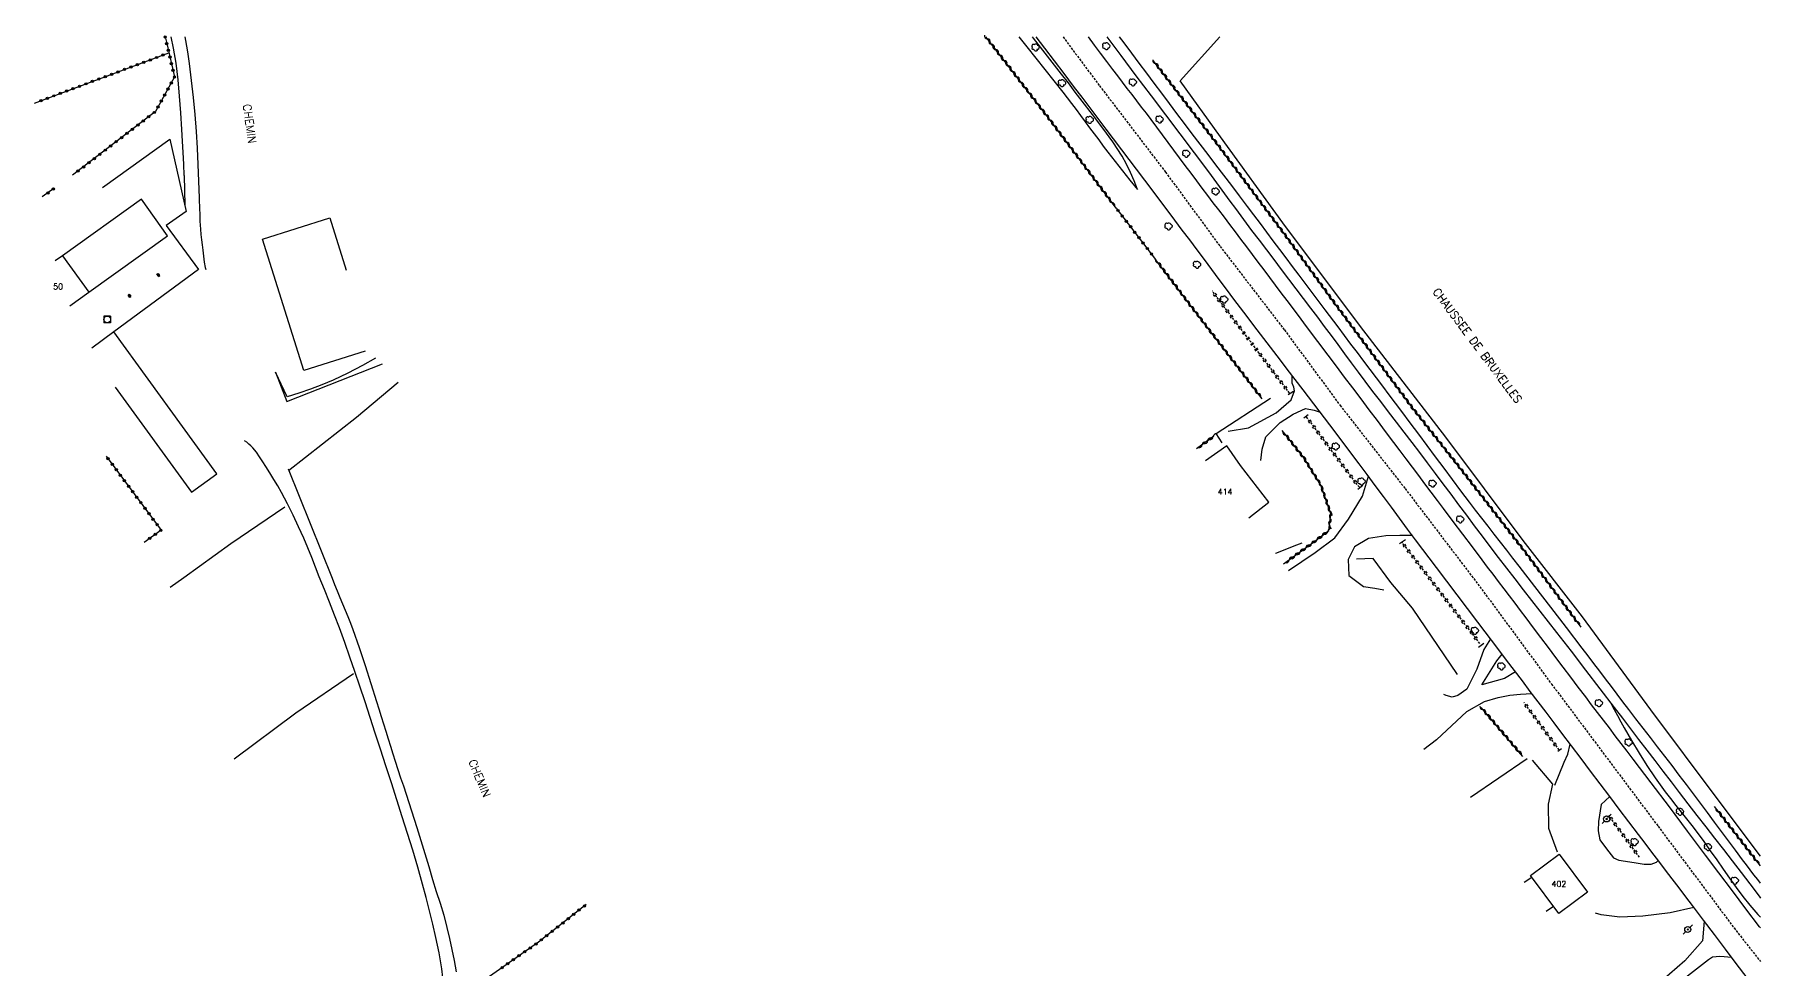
# Model space of a CAD drawing. Header units: millimetres. Extents: x 164000 to 165001, y 157998 to 159001.
# Drawn here: x 164622.6 to 165000, y 158795.9 to 159000.5 of the extents above; entities that cross this region are included whole.
import ezdxf
from ezdxf.enums import TextEntityAlignment as Align

# ---------------------------------------------------------------- set-up
doc = ezdxf.new("R2010")
doc.units = ezdxf.units.MM
doc.linetypes.add('DASHED', pattern=[0.75, 0.5, -0.25])
doc.layers.get('0').update_dxf_attribs({"linetype": 'CONTINUOUS'})
for name, color, linetype in [('W0001', 6, 'DASHED'), ('W0008', 7, 'CONTINUOUS'), ('W0017', 7, 'CONTINUOUS'), ('W0051', 7, 'CONTINUOUS'), ('W0071', 7, 'CONTINUOUS'), ('W0101', 7, 'CONTINUOUS'), ('W0104', 1, 'CONTINUOUS'), ('W0120', 7, 'CONTINUOUS'), ('W0211', 2, 'CONTINUOUS'), ('W0214', 2, 'CONTINUOUS'), ('W0220', 5, 'DASHED'), ('W0300', 7, 'CONTINUOUS'), ('W0303', 7, 'CONTINUOUS'), ('W0310', 3, 'CONTINUOUS'), ('W0323', 7, 'CONTINUOUS'), ('W0330', 7, 'CONTINUOUS'), ('W0333', 7, 'CONTINUOUS'), ('W0401', 7, 'CONTINUOUS'), ('W0420', 7, 'CONTINUOUS'), ('W0473', 7, 'CONTINUOUS'), ('W0989', 7, 'CONTINUOUS'), ('W0991', 7, 'CONTINUOUS')]:
    doc.layers.add(name, color=color, linetype=linetype)
doc.styles.get("Standard").update_dxf_attribs({"font": 'romans.shx', "width": 0.85})

# ---------------------------------------------------------------- blocks, each defined once
blk = doc.blocks.new('T401')
for p, q in [((-0.3, 0.3), (0, 0.3)), ((-0.3, -0.25), (-0.3, 0.3)), ((-0.3, 0.15), (0, 0.15)), ((-0.3, 0), (0, 0)), ((0, 0.3), (0, -0.25)), ((-0.3, -0.15), (0, -0.15)), ((-0.3, -0.25), (-0.3, -0.3)), ((-0.3, -0.3), (0, -0.3)), ((0, -0.3), (0, -0.25))]:
    blk.add_line(p, q)
blk = doc.blocks.new('T420')
for p, q in [((0.75, 0.75), (-0.75, 0.75)), ((-0.75, 0.75), (-0.75, -0.75)), ((0.75, 0.75), (0.75, -0.75)), ((0.75, -0.75), (-0.75, -0.75))]:
    blk.add_line(p, q)
blk.add_ellipse((0, 0), major_axis=(-0.53, 0.53), ratio=1, start_param=3.926991, end_param=10.210176)
blk = doc.blocks.new('T300')
for p, q in [((-0.8, 0.51), (-0.86, 0.34)), ((-0.86, 0.34), (-0.86, 0.17)), ((-0.86, 0.17), (-0.74, 0.06)), ((-0.69, 0.63), (-0.8, 0.51)), ((-0.8, -0.06), (-0.74, 0.06)), ((-0.74, 0.06), (-0.69, 0.11)), ((-0.57, 0.69), (-0.69, 0.63)), ((-0.46, 0.69), (-0.57, 0.69)), ((-0.29, 0.63), (-0.46, 0.69)), ((-0.29, 0.63), (-0.17, 0.74)), ((-0.23, 0.57), (-0.29, 0.63)), ((-0.17, 0.74), (-0.06, 0.8)), ((-0.06, 0.8), (0.06, 0.8)), ((0.06, 0.8), (0.23, 0.74)), ((0.23, 0.74), (0.34, 0.63)), ((0.34, 0.63), (0.4, 0.51)), ((0.46, 0.46), (0.34, 0.46)), ((0.4, 0.51), (0.4, 0.46)), ((0.57, 0.4), (0.46, 0.46)), ((0.57, 0.4), (0.69, 0.29)), ((0.69, 0.29), (0.74, 0.17)), ((0.74, 0.06), (0.69, -0.17)), ((0.74, 0.17), (0.74, 0.06)), ((-0.8, -0.17), (-0.8, -0.06)), ((-0.8, -0.23), (-0.8, -0.17)), ((-0.74, -0.34), (-0.8, -0.23)), ((-0.69, -0.4), (-0.74, -0.34)), ((-0.51, -0.46), (-0.69, -0.4)), ((-0.4, -0.46), (-0.51, -0.46)), ((-0.4, -0.46), (-0.34, -0.46)), ((-0.34, -0.46), (-0.34, -0.4)), ((-0.34, -0.51), (-0.34, -0.46)), ((-0.29, -0.63), (-0.34, -0.51)), ((-0.17, -0.74), (-0.29, -0.63)), ((-0.06, -0.8), (-0.17, -0.74)), ((0.06, -0.8), (-0.06, -0.8)), ((0.17, -0.74), (0.06, -0.8)), ((0.23, -0.69), (0.17, -0.74)), ((0.29, -0.46), (0.23, -0.46)), ((0.29, -0.63), (0.23, -0.69)), ((0.46, -0.4), (0.29, -0.46)), ((0.34, -0.51), (0.29, -0.63)), ((0.34, -0.51), (0.34, -0.46)), ((0.57, -0.34), (0.46, -0.4)), ((0.63, -0.29), (0.57, -0.34)), ((0.69, -0.17), (0.63, -0.29))]:
    blk.add_line(p, q)
blk = doc.blocks.new('T473')
for p, q in [((-0.166667, 0.166667), (0.166667, -0.166667)), ((-0.166667, -0.166667), (0.166667, 0.166667)), ((0.500001, 0.500001), (1.000002, 1.000002)), ((-1.000002, -1.000002), (-0.500001, -0.500001))]:
    blk.add_line(p, q)
blk.add_ellipse((0, 0), major_axis=(0.471405, 0.471405), ratio=1, start_param=5.4977871438, end_param=11.780972451)
blk = doc.blocks.new('t323o')
at = {"color": 0, "linetype": 'Continuous'}
for radius in [0.25, 0.15]:
    blk.add_circle((0, 0), radius, dxfattribs=at)
blk = doc.blocks.new('t310o')
at = {"color": 0, "linetype": 'Continuous'}
for centre, start, end in [((-0.5, 0.38), 216.8699, 323.1304), ((0.5, -0.37), 36.8699, 143.1303)]:
    blk.add_arc(centre, 0.625, start, end, dxfattribs=at)
blk = doc.blocks.new('t220o')
at = {"color": 0, "linetype": 'Continuous'}
for p, q in [((-0.25, 0.25), (0.25, 0.25)), ((-0.25, -0.25), (0.25, -0.25))]:
    blk.add_line(p, q, dxfattribs=at)

msp = doc.modelspace()

# ---------------------------------------------------------------- linework, layer by layer
at = {"layer": 'W0001'}
msp.add_lwpolyline([(164847.49, 159000), (164855.48, 158989.29), (164869.91, 158970.4), (164881.85, 158954.14), (164895.89, 158935.88), (164908.08, 158919.36), (164922.31, 158901.14), (164938.64, 158879.69), (164954.31, 158858.39), (164977.6, 158827.27), (164994.21, 158805.02), (165000, 158797.65)], dxfattribs=at)
at = {"layer": 'W0008'}
for points in [[(164997.1, 158794.06), (164994.71, 158797.23), (164992.33, 158800.4), (164989.94, 158803.57), (164987.55, 158806.74), (164985.16, 158809.9), (164983.68, 158811.85), (164982.2, 158813.8), (164980.72, 158815.74), (164979.23, 158817.69), (164977.75, 158819.63), (164976.27, 158821.58), (164974.79, 158823.53), (164973.31, 158825.48), (164971.21, 158828.24), (164969.12, 158831.01), (164967.03, 158833.78), (164964.94, 158836.55), (164962.85, 158839.32), (164960.77, 158842.09), (164958.68, 158844.86), (164956.58, 158847.63), (164954.86, 158849.92), (164953.13, 158852.2), (164951.4, 158854.48), (164949.67, 158856.77), (164947.94, 158859.05), (164946.21, 158861.33), (164944.48, 158863.62), (164942.76, 158865.9), (164938.21, 158871.9), (164933.67, 158877.9), (164929.13, 158883.91), (164924.6, 158889.92), (164922.83, 158892.3), (164921.06, 158894.68), (164919.3, 158897.06), (164917.54, 158899.45), (164915.77, 158901.83), (164914.01, 158904.21), (164912.24, 158906.59), (164910.46, 158908.96), (164906.99, 158913.56), (164903.49, 158918.15), (164899.99, 158922.73), (164896.5, 158927.32), (164895.04, 158929.23), (164893.58, 158931.14), (164892.12, 158933.05), (164890.67, 158934.96), (164889.21, 158936.87), (164887.75, 158938.78), (164886.3, 158940.7), (164884.85, 158942.62), (164883.23, 158944.77), (164881.62, 158946.93), (164880.01, 158949.09), (164878.4, 158951.25), (164876.8, 158953.41), (164875.19, 158955.57), (164873.58, 158957.73), (164871.96, 158959.89), (164866.96, 158966.54), (164861.94, 158973.19), (164856.91, 158979.83), (164851.89, 158986.48), (164849.8, 158989.23), (164847.72, 158991.99), (164845.63, 158994.74), (164843.54, 158997.5), (164841.64, 159000)], [(164987.96, 158820.96), (164984.02, 158826.22), (164980.07, 158831.48), (164976.11, 158836.73), (164972.14, 158841.98), (164970.85, 158843.68), (164969.56, 158845.38), (164968.26, 158847.07), (164966.97, 158848.77), (164965.67, 158850.47), (164964.37, 158852.16), (164963.08, 158853.86), (164961.79, 158855.56), (164960.15, 158857.72), (164958.52, 158859.89), (164956.89, 158862.05), (164955.25, 158864.22), (164953.63, 158866.39), (164952, 158868.55), (164950.36, 158870.72), (164948.73, 158872.89), (164947.53, 158874.47), (164946.33, 158876.06), (164945.13, 158877.65), (164943.93, 158879.23), (164942.73, 158880.82), (164941.53, 158882.4), (164940.33, 158883.99), (164939.14, 158885.58), (164937.03, 158888.38), (164934.92, 158891.18), (164932.81, 158893.98), (164930.71, 158896.78), (164929.35, 158898.58), (164927.99, 158900.39), (164926.63, 158902.2), (164925.27, 158904.01), (164923.91, 158905.82), (164922.55, 158907.63), (164921.19, 158909.44), (164919.83, 158911.25), (164918.04, 158913.63), (164916.24, 158916.02), (164914.45, 158918.4), (164912.66, 158920.79), (164910.86, 158923.17), (164909.07, 158925.56), (164907.28, 158927.94), (164905.48, 158930.33), (164903.23, 158933.32), (164900.98, 158936.32), (164898.73, 158939.31), (164896.48, 158942.3), (164895.22, 158943.99), (164893.96, 158945.67), (164892.7, 158947.36), (164891.45, 158949.04), (164890.19, 158950.73), (164888.93, 158952.41), (164887.67, 158954.09), (164886.4, 158955.77), (164885.2, 158957.37), (164883.99, 158958.96), (164882.77, 158960.54), (164881.56, 158962.13), (164880.35, 158963.72), (164879.14, 158965.3), (164877.93, 158966.89), (164876.73, 158968.49), (164875.48, 158970.16), (164874.23, 158971.84), (164872.99, 158973.52), (164871.75, 158975.2), (164870.51, 158976.88), (164869.27, 158978.56), (164868.02, 158980.24), (164866.77, 158981.91), (164865.73, 158983.28), (164864.69, 158984.64), (164863.65, 158986.01), (164862.6, 158987.37), (164861.55, 158988.73), (164860.51, 158990.09), (164859.46, 158991.46), (164858.42, 158992.83), (164857.07, 158994.62), (164855.72, 158996.41), (164854.37, 158998.2), (164853.03, 159000), (164853.03, 159000)], [(165000, 158805), (164999.79, 158805.28), (164996.83, 158809.2), (164993.87, 158813.12), (164990.91, 158817.04), (164987.96, 158820.96)]]:
    msp.add_lwpolyline(points, dxfattribs=at)
at = {"layer": 'W0017'}
for points in [[(164883.58, 158913.72), (164888.07, 158914.45), (164894.1, 158917.72), (164897.35, 158920.61), (164898.14, 158922.52), (164897.97, 158923.34), (164897.63, 158924.23), (164897.59, 158925.88)], [(164890.76, 158907.33), (164891.05, 158909.81), (164891.86, 158912.47), (164894.94, 158915.59), (164897.8, 158917.43), (164900.5, 158918.71), (164902.38, 158918.29), (164903.69, 158917.87)], [(164896.83, 158883.21), (164902.61, 158887.18), (164906.91, 158890.39), (164909.94, 158894.45), (164912.96, 158899.51), (164914.3, 158903.84)], [(164923.9, 158890.86), (164921.11, 158890.92), (164918.07, 158890.8), (164914.26, 158890.25), (164911.25, 158888.38), (164909.87, 158885.67), (164909.99, 158882.13), (164913.17, 158879.71), (164915.67, 158879.39), (164917.64, 158879.02)], [(164940.96, 158868.27), (164939.51, 158865.95), (164938, 158861.62), (164935.76, 158857.26), (164933.83, 158855.88), (164932.6, 158855.48), (164931.28, 158855.89), (164930.73, 158856.07)], [(164939.09, 158858.24), (164941.23, 158861.7), (164942.35, 158863.46), (164943.5, 158864.92)], [(164946.42, 158861.07), (164944.02, 158859.59), (164939.09, 158858.24)], [(164935.76, 158852.4), (164939.67, 158854.6), (164942.64, 158855.45), (164945.17, 158855.97), (164947.5, 158856.16), (164950.01, 158856.32)], [(164935.76, 158852.4), (164929.19, 158846.19), (164926.37, 158844.07)], [(164955.02, 158836.28), (164957.06, 158841.29), (164957.88, 158843.03), (164958.4, 158845.23)], [(164967.04, 158833.78), (164965.2, 158832.05), (164964.6, 158828.27), (164964.53, 158826.23), (164964.88, 158824.3), (164966.32, 158822.34), (164967.84, 158820.36), (164969.01, 158819.82), (164972.37, 158819.32), (164974.56, 158818.99), (164976.09, 158819), (164977.29, 158819.4), (164977.65, 158819.76)], [(164985.46, 158809.51), (164980.22, 158808.3), (164974.26, 158807.57), (164969.27, 158807.35), (164965.16, 158807.91), (164963.9, 158808.25)], [(164987.7, 158806.53), (164987.31, 158802.22), (164983.43, 158797.78), (164975.07, 158790.53), (164970.01, 158786.27)], [(164971.44, 158784.38), (164975.13, 158787.59), (164988.66, 158798.1), (164989.53, 158798.68), (164991.08, 158798.82), (164992.05, 158798.77), (164993.68, 158798.59)]]:
    msp.add_lwpolyline(points, dxfattribs=at)
at = {"layer": 'W0051'}
for points in [[(164857.05, 159000), (164860.12, 158995.93), (164863.45, 158991.51), (164866.77, 158987.09), (164869.9, 158982.94), (164873.03, 158978.78), (164876.16, 158974.62), (164879.27, 158970.45), (164880.46, 158968.85), (164881.64, 158967.25), (164882.82, 158965.64), (164884, 158964.03), (164885.18, 158962.43), (164886.37, 158960.82), (164887.55, 158959.22), (164888.74, 158957.62), (164890.35, 158955.49), (164891.96, 158953.37), (164893.57, 158951.25), (164895.19, 158949.13), (164896.81, 158947.01), (164898.43, 158944.89), (164900.04, 158942.77), (164901.64, 158940.64), (164903.13, 158938.65), (164904.61, 158936.65), (164906.09, 158934.65), (164907.57, 158932.65), (164909.04, 158930.65), (164910.52, 158928.65), (164912, 158926.66), (164913.5, 158924.67), (164915.19, 158922.42), (164916.89, 158920.18), (164918.6, 158917.95), (164920.32, 158915.72), (164922.03, 158913.49), (164923.74, 158911.26), (164925.44, 158909.02), (164927.14, 158906.78), (164928.86, 158904.49), (164930.57, 158902.2), (164932.28, 158899.91), (164933.98, 158897.61), (164935.69, 158895.32), (164937.4, 158893.02), (164939.12, 158890.74), (164940.84, 158888.45), (164942.65, 158886.09), (164944.46, 158883.73), (164946.28, 158881.38), (164948.11, 158879.03), (164949.94, 158876.68), (164951.77, 158874.34), (164953.59, 158871.99), (164955.41, 158869.63), (164958.57, 158865.55), (164961.72, 158861.45), (164964.88, 158857.36), (164968.02, 158853.26), (164969.8, 158850.94), (164971.58, 158848.61), (164973.35, 158846.28), (164975.12, 158843.95), (164976.89, 158841.62), (164978.67, 158839.29), (164980.44, 158836.96), (164982.23, 158834.64), (164984.15, 158832.14), (164986.08, 158829.64), (164988.02, 158827.16), (164989.96, 158824.67), (164991.9, 158822.18), (164993.83, 158819.68), (164995.75, 158817.18), (164997.66, 158814.67), (164999.7, 158811.95), (165000, 158811.54)], [(165000, 158814.82), (164999.41, 158815.58), (164998.58, 158816.67), (164997.74, 158817.76), (164996.91, 158818.85), (164996.08, 158819.95), (164994.54, 158822), (164993, 158824.06), (164991.47, 158826.12), (164989.94, 158828.18), (164988.4, 158830.24), (164986.87, 158832.3), (164985.33, 158834.36), (164983.79, 158836.41), (164982.22, 158838.47), (164980.66, 158840.53), (164979.08, 158842.58), (164977.51, 158844.63), (164975.93, 158846.68), (164974.35, 158848.73), (164972.78, 158850.78), (164971.21, 158852.84), (164969.93, 158854.52), (164968.66, 158856.2), (164967.39, 158857.87), (164966.12, 158859.55), (164964.85, 158861.23), (164963.57, 158862.91), (164962.3, 158864.59), (164961.02, 158866.27), (164957.58, 158870.75), (164954.13, 158875.23), (164950.68, 158879.71), (164947.22, 158884.19), (164945.87, 158885.94), (164944.51, 158887.69), (164943.15, 158889.44), (164941.79, 158891.19), (164940.43, 158892.94), (164939.07, 158894.69), (164937.72, 158896.45), (164936.38, 158898.21), (164934.51, 158900.68), (164932.66, 158903.15), (164930.81, 158905.62), (164928.96, 158908.1), (164927.12, 158910.58), (164925.27, 158913.06), (164923.43, 158915.54), (164921.58, 158918.01), (164920.19, 158919.86), (164918.8, 158921.7), (164917.41, 158923.54), (164916.02, 158925.39), (164914.63, 158927.23), (164913.24, 158929.07), (164911.85, 158930.91), (164910.46, 158932.76), (164907.63, 158936.53), (164904.79, 158940.3), (164901.95, 158944.08), (164899.11, 158947.86), (164897.7, 158949.74), (164896.29, 158951.62), (164894.89, 158953.5), (164893.48, 158955.38), (164892.07, 158957.27), (164890.66, 158959.15), (164889.25, 158961.03), (164887.83, 158962.91), (164886.11, 158965.18), (164884.39, 158967.45), (164882.66, 158969.71), (164880.93, 158971.98), (164879.2, 158974.25), (164877.48, 158976.51), (164875.75, 158978.78), (164874.04, 158981.06), (164872.38, 158983.25), (164870.74, 158985.45), (164869.09, 158987.66), (164867.45, 158989.86), (164865.81, 158992.07), (164864.16, 158994.27), (164862.52, 158996.47), (164860.87, 158998.67), (164859.87, 159000)]]:
    msp.add_lwpolyline(points, dxfattribs=at)
at = {"layer": 'W0071'}
for points in [[(164655.32, 158969.63), (164655.23, 158972.15), (164655.12, 158974.67), (164654.99, 158977.19), (164654.83, 158979.71), (164654.59, 158983.35), (164654.33, 158986.99), (164654, 158990.62), (164653.55, 158994.24), (164653, 158997.53), (164652.49, 159000)], [(164655.49, 159000), (164655.63, 158999.24), (164656.03, 158996.72), (164656.39, 158994.19), (164656.87, 158990.48), (164657.29, 158986.77), (164657.65, 158983.05), (164657.96, 158979.32), (164658.18, 158975.68), (164658.34, 158972.04), (164658.46, 158968.4), (164658.6, 158964.77), (164658.63, 158963.91), (164658.66, 158963.06), (164658.69, 158962.21), (164658.72, 158961.36), (164658.75, 158960.5), (164658.78, 158959.65), (164658.83, 158958.8), (164658.89, 158957.95), (164658.99, 158956.79), (164659.11, 158955.62), (164659.25, 158954.46), (164659.39, 158953.3), (164659.46, 158952.65), (164659.54, 158952), (164659.63, 158951.36), (164659.72, 158950.71), (164659.79, 158950.31), (164659.87, 158949.91), (164659.95, 158949.51), (164660.03, 158949.11)], [(164655.32, 158969.63), (164655.46, 158963.14)], [(164711.89, 158794.19), (164711.66, 158796.09), (164711.4, 158797.81), (164711.08, 158799.53), (164710.73, 158801.23), (164710.36, 158802.93), (164709.69, 158805.86), (164708.98, 158808.79), (164708.23, 158811.7), (164707.45, 158814.61), (164706.4, 158818.32), (164705.3, 158822), (164704.17, 158825.68), (164703.02, 158829.36), (164701.85, 158833.06), (164700.66, 158836.76), (164699.45, 158840.45), (164698.24, 158844.15), (164697.12, 158847.6), (164696.01, 158851.04), (164694.88, 158854.49), (164693.73, 158857.92), (164692.65, 158861.11), (164691.55, 158864.3), (164690.43, 158867.49), (164689.27, 158870.65), (164688.2, 158873.47), (164687.1, 158876.28), (164685.98, 158879.08), (164684.86, 158881.88), (164684.03, 158883.99), (164683.21, 158886.09), (164682.36, 158888.19), (164681.47, 158890.27), (164680.32, 158892.81), (164679.14, 158895.33), (164677.9, 158897.82), (164676.6, 158900.29), (164675.79, 158901.74), (164674.93, 158903.17), (164674.05, 158904.58), (164673.15, 158905.99), (164672.49, 158907.04), (164671.82, 158908.09), (164671.11, 158909.12), (164670.32, 158910.09), (164669.92, 158910.51), (164669.48, 158910.91), (164669.02, 158911.28), (164668.54, 158911.62)], [(164678.07, 158905.46), (164680.46, 158899.48), (164682.86, 158893.5), (164685.26, 158887.53), (164687.66, 158881.55), (164688.23, 158880.15), (164688.81, 158878.75), (164689.39, 158877.35), (164689.97, 158875.95), (164690.55, 158874.55), (164691.12, 158873.15), (164691.67, 158871.74), (164692.2, 158870.32), (164693.58, 158866.41), (164694.87, 158862.47), (164696.13, 158858.51), (164697.39, 158854.56), (164697.91, 158852.93), (164698.42, 158851.3), (164698.93, 158849.67), (164699.43, 158848.04), (164699.93, 158846.4), (164700.44, 158844.77), (164700.95, 158843.14), (164701.47, 158841.51), (164702.05, 158839.7), (164702.65, 158837.89), (164703.25, 158836.08), (164703.85, 158834.27), (164704.45, 158832.46), (164705.05, 158830.64), (164705.63, 158828.83), (164706.21, 158827.01), (164707.09, 158824.18), (164707.96, 158821.33), (164708.81, 158818.49), (164709.66, 158815.64), (164710.46, 158813.02), (164711.28, 158810.41), (164712.07, 158807.78), (164712.79, 158805.13), (164713.36, 158802.72), (164713.86, 158800.3), (164714.33, 158797.87), (164714.8, 158795.43)]]:
    msp.add_lwpolyline(points, dxfattribs=at)
at = {"layer": 'W0101'}
for points in [[(164628.7, 158952.12), (164627.14, 158951.01)], [(164628.7, 158952.12), (164634.45, 158944.1)], [(164630.33, 158941.15), (164634.45, 158944.1)], [(164892.52, 158898.16), (164886.27, 158906.23), (164883.28, 158910.49), (164878.67, 158907.25)], [(164888.1, 158894.77), (164892.52, 158898.16)]]:
    msp.add_lwpolyline(points, dxfattribs=at)
msp.add_lwpolyline([(164955.89, 158808.16), (164949.69, 158816.46), (164955.96, 158821.15), (164962.17, 158812.85)], close=True, dxfattribs=at)
at = {"layer": 'W0104'}
for points in [[(164634.45, 158944.1), (164651.71, 158956.47), (164645.96, 158964.49), (164628.7, 158952.12)], [(164681.49, 158927.01), (164672.43, 158955.76), (164687.14, 158960.39), (164690.73, 158948.97)], [(164662.44, 158904.36), (164639.95, 158935.42), (164635.11, 158931.91)], [(164694.9, 158931.24), (164681.49, 158927.01)], [(164640.23, 158923.38), (164656.91, 158900.35), (164662.44, 158904.36)], [(164948.32, 158815), (164949.97, 158816.09)], [(164954.72, 158809.72), (164953.17, 158808.58)]]:
    msp.add_lwpolyline(points, dxfattribs=at)
at = {"layer": 'W0120'}
for points in [[(164896.73, 158921.71), (164897.86, 158922.45)], [(164900.12, 158916.66), (164901.13, 158917.36)], [(164911.93, 158901.05), (164913.03, 158901.9)], [(164921.04, 158889.12), (164922.35, 158890.04)], [(164938.34, 158866.45), (164939.48, 158867.33)], [(164955.68, 158843.72), (164956.46, 158844.27)], [(164966.5, 158829.34), (164967.26, 158829.8)]]:
    msp.add_lwpolyline(points, dxfattribs=at)
at = {"layer": 'W0211'}
for points in [[(164863.75, 158966.58), (164863.05, 158968.47), (164862.26, 158970.31), (164861.38, 158972.12), (164860.42, 158973.88), (164858.41, 158977.03), (164856.21, 158980.04), (164853.93, 158982.99), (164851.68, 158985.95), (164850.18, 158987.93), (164848.66, 158989.91), (164847.14, 158991.87), (164845.61, 158993.83), (164844.08, 158995.79), (164842.55, 158997.76), (164841.03, 158999.73), (164840.83, 159000)], [(164675.32, 158926.64), (164677.8, 158920.2)], [(164677.8, 158920.2), (164698.7, 158928.47)], [(164967.3, 158854.2), (164968, 158852.83), (164968.72, 158851.47), (164969.45, 158850.13), (164970.21, 158848.79), (164971.82, 158846.02), (164973.46, 158843.26), (164975.16, 158840.53), (164976.94, 158837.86), (164978.03, 158836.32), (164979.16, 158834.8), (164980.31, 158833.31), (164981.49, 158831.83), (164982.66, 158830.36), (164983.84, 158828.89), (164985, 158827.4), (164986.15, 158825.9), (164987.6, 158823.92), (164989.02, 158821.91), (164990.43, 158819.9), (164991.83, 158817.88), (164993.24, 158815.87), (164994.68, 158813.87), (164996.17, 158811.91), (164997.7, 158809.98), (164998.56, 158808.97), (164999.44, 158807.98), (165000, 158807.37)]]:
    msp.add_lwpolyline(points, dxfattribs=at)
at = {"layer": 'W0214'}
for points in [[(164837.82, 159000), (164839.55, 158997.84), (164841.52, 158995.36), (164843.5, 158992.89), (164845.46, 158990.41), (164847.42, 158987.91), (164849.35, 158985.41), (164850.36, 158984.09), (164851.35, 158982.77), (164852.34, 158981.44), (164853.32, 158980.11), (164854.3, 158978.78), (164855.29, 158977.45), (164856.28, 158976.12), (164857.28, 158974.8), (164858.88, 158972.73), (164860.49, 158970.67), (164862.11, 158968.62), (164863.75, 158966.58)], [(164677.87, 158921.26), (164675.32, 158926.64)], [(164697.15, 158929.73), (164694.32, 158928.1), (164691.14, 158926.43), (164687.9, 158924.89), (164685.45, 158923.84), (164682.95, 158922.88), (164680.43, 158922.02), (164677.87, 158921.26)]]:
    msp.add_lwpolyline(points, dxfattribs=at)
at = {"layer": 'W0220'}
for points in [[(164897.04, 158922.04), (164893.72, 158926.41), (164890.41, 158930.78), (164887.1, 158935.16), (164883.79, 158939.53), (164882.88, 158940.74), (164881.96, 158941.95), (164881.05, 158943.16), (164880.14, 158944.36)], [(164912.29, 158901.43), (164900.68, 158916.92)], [(164938.66, 158867.25), (164921.68, 158889.32)], [(164955.98, 158843.97), (164948.32, 158854.31)], [(164973.58, 158820.47), (164967.12, 158829.25)]]:
    msp.add_lwpolyline(points, dxfattribs=at)
at = {"layer": 'W0300'}
for points in [[(164893.97, 158886.99), (164894.26, 158887.09), (164898.01, 158888.62), (164899.81, 158889.27)], [(164933.74, 158860.49), (164923.92, 158874.97), (164919.2, 158880.64), (164915.31, 158885.85), (164911.7, 158885.69)]]:
    msp.add_lwpolyline(points, dxfattribs=at)
at = {"layer": 'W0303'}
for points in [[(164882.26, 158911.14), (164881.01, 158913.23), (164892.85, 158920.93)], [(164936.58, 158833.65), (164948.97, 158842.06)], [(164950.08, 158841.73), (164954.55, 158836.49)], [(164954.55, 158836.45), (164953.56, 158832.1), (164953.67, 158826.82), (164955.55, 158821.67)]]:
    msp.add_lwpolyline(points, dxfattribs=at)
at = {"layer": 'W0310'}
for points in [[(164859.1, 158962.55), (164844.52, 158982.01), (164830.64, 159000)], [(164960.76, 158870.86), (164948.95, 158886.77), (164935.07, 158904.69), (164923.9, 158918.83), (164907.11, 158941.44), (164896.22, 158956.43), (164881.29, 158976.48), (164867.21, 158994.85)], [(164891.07, 158920.78), (164874.68, 158942.13), (164867.75, 158951.32)], [(164880.48, 158912.64), (164876.71, 158909.85)], [(164895.73, 158884.66), (164902.28, 158889.42), (164905.64, 158891.98), (164906.06, 158895.66), (164903.86, 158901.92), (164900.05, 158908.02), (164895.4, 158913.86)], [(164948.07, 158842.53), (164938.96, 158853.24)], [(165000, 158818.57), (164989.98, 158831.56)]]:
    msp.add_lwpolyline(points, dxfattribs=at)
at = {"layer": 'W0323'}
for points in [[(164651.16, 159000), (164651.5, 158998.57), (164653.23, 158991.26), (164649.08, 158983.69), (164630.94, 158969.72)], [(164622.6, 158985.53), (164651.99, 158996.49)], [(164626.84, 158966.81), (164624.3, 158964.98)], [(164859.1, 158962.55), (164867.75, 158951.32)], [(164638.27, 158908.28), (164650.27, 158892.08), (164646.6, 158889.36)], [(164743.26, 158810.15), (164732.81, 158801.92), (164716.47, 158790.46), (164722.73, 158768.83), (164733.09, 158734.54), (164745.47, 158694.54), (164752.39, 158671)]]:
    msp.add_lwpolyline(points, dxfattribs=at)
at = {"layer": 'W0330'}
for points in [[(165000, 158820.69), (164990.5, 158833.35), (164976.02, 158852.75), (164961.11, 158873.08), (164948.1, 158889.81), (164931.2, 158912.39), (164912.56, 158936.64), (164895.55, 158959.28), (164881.92, 158978.13), (164873.13, 158990.37), (164881.77, 159000)], [(164678.13, 158905.11), (164693, 158916.81), (164702.11, 158924.41)], [(164652.27, 158879.56), (164655.22, 158881.73), (164665.51, 158889.13), (164677.35, 158897.15)], [(164692.36, 158860.6), (164679.76, 158851.99), (164666.27, 158841.93)]]:
    msp.add_lwpolyline(points, dxfattribs=at)
at = {"layer": 'W0333'}
msp.add_lwpolyline([(164637.46, 158967.05), (164652.21, 158977.62), (164655.77, 158961.76), (164651.38, 158958.72), (164658.44, 158949.09), (164639.95, 158935.42)], dxfattribs=at)

# ---------------------------------------------------------------- block references
at = {"layer": 'W0220'}
for p, rotation in [((164880.74, 158943.57), 126.9775214446387), ((164881.64, 158942.37), 127.0092300557444), ((164882.55, 158941.17), 127.0409426235857), ((164883.45, 158939.98), 127.0726591501938), ((164884.36, 158938.78), 127.104371115552), ((164885.26, 158937.58), 127.104371115552), ((164886.17, 158936.39), 127.104371115552), ((164887.07, 158935.19), 127.104371115552), ((164887.98, 158934), 127.1360748735465), ((164888.88, 158932.8), 127.1360748735465), ((164889.79, 158931.6), 127.1360748735465), ((164890.69, 158930.41), 127.1677737813431), ((164891.6, 158929.21), 127.1677737813431), ((164892.51, 158928.02), 127.1677737813431), ((164893.41, 158926.82), 127.1677737813431), ((164894.32, 158925.63), 127.1994678392888), ((164895.23, 158924.43), 127.1994678392888), ((164896.13, 158923.24), 127.1994678392888), ((164901.5, 158915.83), 126.8355565364848), ((164902.4, 158914.63), 126.8355565364848), ((164903.3, 158913.43), 126.8355565364848), ((164904.19, 158912.23), 126.8355565364848), ((164905.09, 158911.03), 126.8355565364848), ((164905.99, 158909.83), 126.8355565364848), ((164906.89, 158908.63), 126.8355565364848), ((164907.79, 158907.43), 126.8355565364848), ((164908.69, 158906.23), 126.8355565364848), ((164909.59, 158905.03), 126.8355565364848), ((164910.49, 158903.83), 126.8355565364848), ((164911.39, 158902.63), 126.8355565364848), ((164922.19, 158888.65), 127.5807636910366), ((164923.11, 158887.46), 127.5807636910366), ((164924.02, 158886.27), 127.5807636910366), ((164924.94, 158885.09), 127.5807636910366), ((164925.85, 158883.9), 127.5807636910366), ((164926.77, 158882.71), 127.5807636910366), ((164927.68, 158881.52), 127.5807636910366), ((164928.6, 158880.33), 127.5807636910366), ((164929.51, 158879.14), 127.5807636910366), ((164930.43, 158877.95), 127.5807636910366), ((164931.34, 158876.76), 127.5807636910366), ((164932.26, 158875.58), 127.5807636910366), ((164933.17, 158874.39), 127.5807636910366), ((164934.09, 158873.2), 127.5807636910366), ((164935, 158872.01), 127.5807636910366), ((164935.92, 158870.82), 127.5807636910366), ((164936.83, 158869.63), 127.5807636910366), ((164937.75, 158868.44), 127.5807636910366), ((164948.84, 158853.61), 126.5109631515996), ((164949.73, 158852.41), 126.5109631515996), ((164950.62, 158851.2), 126.5109631515996), ((164951.51, 158849.99), 126.5109631515996), ((164952.41, 158848.79), 126.5109631515996), ((164953.3, 158847.58), 126.5109631515996), ((164954.19, 158846.38), 126.5109631515996), ((164955.08, 158845.17), 126.5109631515996), ((164967.36, 158828.93), 126.3536102738459), ((164968.25, 158827.72), 126.3536102738459), ((164969.14, 158826.51), 126.3536102738459), ((164970.03, 158825.31), 126.3536102738459), ((164970.91, 158824.1), 126.3536102738459), ((164971.8, 158822.89), 126.3536102738459), ((164972.69, 158821.68), 126.3536102738459)]:
    msp.add_blockref('t220o', p, dxfattribs=dict(at, rotation=rotation))
at = {"layer": 'W0300'}
for p in [(164841.53, 158997.67), (164856.99, 158997.95), (164847.31, 158989.86), (164862.8, 158990.04), (164868.65, 158981.91), (164853.36, 158981.82), (164874.48, 158974.44), (164880.91, 158966.14), (164870.6, 158958.52), (164876.84, 158950.13), (164882.76, 158942.5), (164907.17, 158910.34), (164912.79, 158902.69), (164928.33, 158902.23), (164934.37, 158894.4), (164937.59, 158870.03), (164943.39, 158862.25), (164964.7, 158854.18), (164971.21, 158845.59), (164982.44, 158830.42), (164972.51, 158823.8), (164988.56, 158822.7), (164994.43, 158815.34)]:
    msp.add_blockref('T300', p, dxfattribs=at)
at = {"layer": 'W0310'}
for p, rotation in [((164830.96, 158999.58), 127.6541557466669), ((164831.88, 158998.39), 127.6541557466669), ((164832.8, 158997.2), 127.6541557466669), ((164833.71, 158996.01), 127.6541557466669), ((164834.63, 158994.83), 127.6541557466669), ((164835.55, 158993.64), 127.6541557466669), ((164867.72, 158994.19), 127.4636689224353), ((164836.46, 158992.45), 127.6541557466669), ((164837.38, 158991.26), 127.6541557466669), ((164838.29, 158990.08), 127.6541557466669), ((164868.63, 158993), 127.4636689224353), ((164869.55, 158991.81), 127.4636689224353), ((164870.46, 158990.61), 127.4636689224353), ((164871.37, 158989.42), 127.4636689224353), ((164839.21, 158988.89), 127.6541557466669), ((164840.13, 158987.7), 127.6541557466669), ((164841.04, 158986.51), 127.6541557466669), ((164872.28, 158988.23), 127.4636689224353), ((164873.2, 158987.04), 127.4636689224353), ((164874.11, 158985.85), 127.4636689224353), ((164841.96, 158985.33), 127.6541557466669), ((164842.88, 158984.14), 127.6541557466669), ((164843.79, 158982.95), 127.6541557466669), ((164844.71, 158981.76), 126.8425564775515), ((164875.02, 158984.66), 127.4636689224353), ((164875.93, 158983.47), 127.4636689224353), ((164876.84, 158982.28), 127.4636689224353), ((164845.6, 158980.56), 126.8425564775515), ((164846.5, 158979.36), 126.8425564775515), ((164847.4, 158978.16), 126.8425564775515), ((164877.76, 158981.09), 127.4636689224353), ((164878.67, 158979.9), 127.4636689224353), ((164879.58, 158978.71), 127.4636689224353), ((164848.3, 158976.96), 126.8425564775515), ((164849.2, 158975.76), 126.8425564775515), ((164850.1, 158974.56), 126.8425564775515), ((164880.49, 158977.52), 127.4636689224353), ((164881.4, 158976.33), 126.6778690279291), ((164882.3, 158975.12), 126.6778690279291), ((164851, 158973.36), 126.8425564775515), ((164851.9, 158972.16), 126.8425564775515), ((164852.8, 158970.96), 126.8425564775515), ((164883.2, 158973.92), 126.6778690279291), ((164884.09, 158972.72), 126.6778690279291), ((164884.99, 158971.51), 126.6778690279291), ((164853.7, 158969.76), 126.8425564775515), ((164854.6, 158968.56), 126.8425564775515), ((164855.5, 158967.36), 126.8425564775515), ((164885.88, 158970.31), 126.6778690279291), ((164886.78, 158969.11), 126.6778690279291), ((164887.68, 158967.9), 126.6778690279291), ((164888.57, 158966.7), 126.6778690279291), ((164856.4, 158966.16), 126.8425564775515), ((164857.3, 158964.95), 126.8425564775515), ((164858.2, 158963.75), 126.8425564775515), ((164889.47, 158965.5), 126.6778690279291), ((164890.36, 158964.3), 126.6778690279291), ((164891.26, 158963.09), 126.6778690279291), ((164892.16, 158961.89), 126.6778690279291), ((164893.05, 158960.69), 126.6778690279291), ((164893.95, 158959.48), 126.6778690279291), ((164894.84, 158958.28), 126.6778690279291), ((164895.74, 158957.08), 126.6778690279291), ((164896.63, 158955.87), 126.000084268137), ((164897.51, 158954.66), 126.000084268137), ((164898.39, 158953.44), 126.000084268137), ((164899.27, 158952.23), 126.000084268137), ((164868.31, 158950.58), 127.0282278928304), ((164869.21, 158949.38), 127.0282278928304), ((164870.11, 158948.18), 127.0282278928304), ((164900.16, 158951.02), 126.000084268137), ((164901.04, 158949.8), 126.000084268137), ((164901.92, 158948.59), 126.000084268137), ((164871.02, 158946.99), 127.0282278928304), ((164871.92, 158945.79), 127.0282278928304), ((164872.82, 158944.59), 127.0282278928304), ((164902.8, 158947.38), 126.000084268137), ((164903.68, 158946.16), 126.000084268137), ((164904.56, 158944.95), 126.000084268137), ((164873.73, 158943.39), 127.0282278928304), ((164874.63, 158942.2), 127.0282278928304), ((164875.54, 158941.01), 127.5174556075017), ((164905.45, 158943.73), 126.000084268137), ((164906.33, 158942.52), 126.000084268137), ((164907.21, 158941.31), 126.5850488161101), ((164876.46, 158939.82), 127.5174556075017), ((164877.37, 158938.63), 127.5174556075017), ((164878.28, 158937.44), 127.5174556075017), ((164908.11, 158940.1), 126.5850488161101), ((164909, 158938.9), 126.5850488161101), ((164909.89, 158937.7), 126.5850488161101), ((164910.79, 158936.49), 126.5850488161101), ((164879.2, 158936.25), 127.5174556075017), ((164880.11, 158935.06), 127.5174556075017), ((164881.03, 158933.87), 127.5174556075017), ((164881.94, 158932.68), 127.5174556075017), ((164911.68, 158935.29), 126.5850488161101), ((164912.58, 158934.08), 126.5850488161101), ((164913.47, 158932.88), 126.5850488161101), ((164882.85, 158931.49), 127.5174556075017), ((164883.77, 158930.3), 127.5174556075017), ((164884.68, 158929.11), 127.5174556075017), ((164914.36, 158931.67), 126.5850488161101), ((164915.26, 158930.47), 126.5850488161101), ((164916.15, 158929.26), 126.5850488161101), ((164885.59, 158927.92), 127.5174556075017), ((164886.51, 158926.73), 127.5174556075017), ((164887.42, 158925.54), 127.5174556075017), ((164917.05, 158928.06), 126.5850488161101), ((164917.94, 158926.86), 126.5850488161101), ((164918.83, 158925.65), 126.5850488161101), ((164888.33, 158924.35), 127.5174556075017), ((164889.25, 158923.16), 127.5174556075017), ((164890.16, 158921.97), 127.5174556075017), ((164919.73, 158924.45), 126.5850488161101), ((164920.62, 158923.24), 126.5850488161101), ((164921.52, 158922.04), 126.5850488161101), ((164922.41, 158920.83), 126.5850488161101), ((164923.3, 158919.63), 126.5850488161101), ((164924.21, 158918.43), 128.3266710322152), ((164925.14, 158917.26), 128.3266710322152), ((164926.07, 158916.08), 128.3266710322152), ((164927, 158914.9), 128.3266710322152), ((164877.91, 158910.74), 216.4425066477181), ((164879.12, 158911.63), 216.4425066477181), ((164880.33, 158912.53), 216.4425066477181), ((164896.22, 158912.83), 128.4919125288012), ((164897.15, 158911.66), 128.4919125288012), ((164898.09, 158910.49), 128.4919125288012), ((164927.93, 158913.73), 128.3266710322152), ((164928.86, 158912.55), 128.3266710322152), ((164929.79, 158911.37), 128.3266710322152), ((164930.72, 158910.2), 128.3266710322152), ((164899.02, 158909.31), 128.4919125288012), ((164899.95, 158908.14), 128.4919125288012), ((164900.76, 158906.88), 122.0307132788923), ((164931.65, 158909.02), 128.3266710322152), ((164932.58, 158907.84), 128.3266710322152), ((164933.51, 158906.67), 128.3266710322152), ((164901.56, 158905.6), 122.0307132788923), ((164902.36, 158904.33), 122.0307132788923), ((164903.15, 158903.06), 122.0307132788923), ((164934.44, 158905.49), 128.3266710322152), ((164935.37, 158904.31), 127.7359730011336), ((164936.29, 158903.12), 127.7359730011336), ((164903.92, 158901.77), 109.3055222083979), ((164904.41, 158900.36), 109.3055222083979), ((164904.91, 158898.94), 109.3055222083979), ((164937.2, 158901.94), 127.7359730011336), ((164938.12, 158900.75), 127.7359730011336), ((164939.04, 158899.56), 127.7359730011336), ((164905.4, 158897.53), 109.3055222083979), ((164905.9, 158896.11), 109.3055222083979), ((164939.96, 158898.38), 127.7359730011336), ((164940.88, 158897.19), 127.7359730011336), ((164941.79, 158896.01), 127.7359730011336), ((164905.38, 158891.79), 37.37176545460984), ((164905.77, 158893.15), 83.44411557075274), ((164905.94, 158894.64), 83.44411557075274), ((164942.71, 158894.82), 127.7359730011336), ((164943.63, 158893.63), 127.7359730011336), ((164944.55, 158892.45), 127.7359730011336), ((164945.47, 158891.26), 127.7359730011336), ((164900.58, 158888.19), 36.0440845604412), ((164901.8, 158889.07), 36.0440845604412), ((164903, 158889.97), 37.37176545460984), ((164904.19, 158890.88), 37.37176545460984), ((164946.38, 158890.07), 127.7359730011336), ((164947.3, 158888.89), 127.7359730011336), ((164948.22, 158887.7), 127.7359730011336), ((164896.94, 158885.54), 36.0440845604412), ((164898.16, 158886.42), 36.0440845604412), ((164899.37, 158887.3), 36.0440845604412), ((164949.13, 158886.51), 126.6062127452462), ((164950.03, 158885.31), 126.6062127452462), ((164950.92, 158884.1), 126.6062127452462), ((164951.82, 158882.9), 126.6062127452462), ((164952.71, 158881.7), 126.6062127452462), ((164953.61, 158880.49), 126.6062127452462), ((164954.5, 158879.29), 126.6062127452462), ((164955.4, 158878.08), 126.6062127452462), ((164956.29, 158876.88), 126.6062127452462), ((164957.18, 158875.67), 126.6062127452462), ((164958.08, 158874.47), 126.6062127452462), ((164958.97, 158873.27), 126.6062127452462), ((164959.87, 158872.06), 126.6062127452462), ((164939.32, 158852.81), 130.4033367602017), ((164940.29, 158851.67), 130.4033367602017), ((164941.27, 158850.53), 130.4033367602017), ((164942.24, 158849.38), 130.4033367602017), ((164943.21, 158848.24), 130.4033367602017), ((164944.18, 158847.1), 130.4033367602017), ((164945.16, 158845.96), 130.4033367602017), ((164946.13, 158844.81), 130.4033367602017), ((164947.1, 158843.67), 130.4033367602017), ((164990.84, 158830.45), 127.6426415647633), ((164991.76, 158829.26), 127.6426415647633), ((164992.67, 158828.08), 127.6426415647633), ((164993.59, 158826.89), 127.6426415647633), ((164994.5, 158825.7), 127.6426415647633), ((164995.42, 158824.51), 127.6426415647633), ((164996.34, 158823.32), 127.6426415647633), ((164997.25, 158822.14), 127.6426415647633), ((164998.17, 158820.95), 127.6426415647633), ((164999.08, 158819.76), 127.6426415647633)]:
    msp.add_blockref('t310o', p, dxfattribs=dict(at, rotation=rotation))
at = {"layer": 'W0323'}
for p, rotation in [((164651.17, 158999.99), 283.0672278441248), ((164651.51, 158998.53), 283.3016749953777), ((164645.09, 158993.91), 20.4512674128567), ((164646.49, 158994.44), 20.4512674128567), ((164647.9, 158994.96), 20.4512674128567), ((164649.31, 158995.49), 20.4512674128567), ((164650.71, 158996.01), 20.4512674128567), ((164651.85, 158997.07), 283.3016749953777), ((164652.2, 158995.61), 283.3016749953777), ((164652.54, 158994.15), 283.3016749953777), ((164635.25, 158990.25), 20.4512674128567), ((164636.66, 158990.77), 20.4512674128567), ((164638.06, 158991.29), 20.4512674128567), ((164639.47, 158991.82), 20.4512674128567), ((164640.87, 158992.34), 20.4512674128567), ((164642.28, 158992.87), 20.4512674128567), ((164643.68, 158993.39), 20.4512674128567), ((164652.49, 158989.92), 241.3174788735953), ((164652.89, 158992.69), 283.3016749953777), ((164653.21, 158991.24), 241.3174788735953), ((164625.41, 158986.58), 20.4512674128567), ((164626.82, 158987.1), 20.4512674128567), ((164628.22, 158987.62), 20.4512674128567), ((164629.63, 158988.15), 20.4512674128567), ((164631.03, 158988.67), 20.4512674128567), ((164632.44, 158989.2), 20.4512674128567), ((164633.85, 158989.72), 20.4512674128567), ((164651.05, 158987.29), 241.3174788735953), ((164651.77, 158988.6), 241.3174788735953), ((164624.01, 158986.05), 20.4512674128567), ((164647.58, 158982.53), 217.5901048934226), ((164648.77, 158983.45), 217.5901048934226), ((164649.61, 158984.66), 241.3174788735953), ((164650.33, 158985.97), 241.3174788735953), ((164642.83, 158978.87), 217.5901048934226), ((164644.01, 158979.79), 217.5901048934226), ((164645.2, 158980.7), 217.5901048934226), ((164646.39, 158981.62), 217.5901048934226), ((164638.07, 158975.21), 217.5901048934226), ((164639.26, 158976.13), 217.5901048934226), ((164640.45, 158977.04), 217.5901048934226), ((164641.64, 158977.96), 217.5901048934226), ((164633.32, 158971.55), 217.5901048934226), ((164634.51, 158972.47), 217.5901048934226), ((164635.69, 158973.38), 217.5901048934226), ((164636.88, 158974.3), 217.5901048934226), ((164632.13, 158970.64), 217.5901048934226), ((164625.52, 158965.85), 215.8740111239569), ((164626.73, 158966.73), 215.8740111239569), ((164859.51, 158962.01), 307.6075049108544), ((164860.43, 158960.82), 307.6075049108544), ((164861.34, 158959.64), 307.6075049108544), ((164862.26, 158958.45), 307.6075049108544), ((164863.18, 158957.26), 307.6075049108544), ((164864.09, 158956.07), 307.6075049108544), ((164865.01, 158954.88), 307.6075049108544), ((164865.92, 158953.69), 307.6075049108544), ((164866.84, 158952.51), 307.6075049108544), ((164638.7, 158907.69), 306.5368508617913), ((164639.6, 158906.49), 306.5368508617913), ((164640.49, 158905.28), 306.5368508617913), ((164641.38, 158904.08), 306.5368508617913), ((164642.27, 158902.87), 306.5368508617913), ((164643.17, 158901.67), 306.5368508617913), ((164644.06, 158900.46), 306.5368508617913), ((164644.95, 158899.26), 306.5368508617913), ((164645.85, 158898.05), 306.5368508617913), ((164646.74, 158896.85), 306.5368508617913), ((164647.63, 158895.64), 306.5368508617913), ((164648.53, 158894.44), 306.5368508617913), ((164649.42, 158893.23), 306.5368508617913), ((164650.22, 158892.04), 216.5142097286802), ((164647.81, 158890.26), 216.5142097286802), ((164649.01, 158891.15), 216.5142097286802), ((164741.68, 158808.91), 218.222552322155), ((164742.86, 158809.84), 218.222552322155), ((164736.97, 158805.2), 218.222552322155), ((164738.15, 158806.12), 218.222552322155), ((164739.33, 158807.05), 218.222552322155), ((164740.51, 158807.98), 218.222552322155), ((164732.23, 158801.52), 215.0414104639399), ((164733.44, 158802.41), 218.222552322155), ((164734.61, 158803.34), 218.222552322155), ((164735.79, 158804.27), 218.222552322155), ((164727.32, 158798.07), 215.0414104639399), ((164728.55, 158798.93), 215.0414104639399), ((164729.78, 158799.79), 215.0414104639399), ((164731.01, 158800.65), 215.0414104639399), ((164724.86, 158796.35), 215.0414104639399), ((164726.09, 158797.21), 215.0414104639399)]:
    msp.add_blockref('t323o', p, dxfattribs=dict(at, rotation=rotation))
at = {"layer": 'W0401', "rotation": 36.96382629841577}
for p in [(164649.79, 158948), (164643.48, 158943.43)]:
    msp.add_blockref('T401', p, dxfattribs=at)
at = {"layer": 'W0420'}
msp.add_blockref('T420', (164638.49, 158938.17), dxfattribs=at)
at = {"layer": 'W0473'}
for p in [(164966.36, 158828.88), (164984.1, 158804.67)]:
    msp.add_blockref('T473', p, dxfattribs=at)

# ---------------------------------------------------------------- texts
at = {"layer": 'W0989'}
for s, rotation, p in [('CHEMIN', 277.9667, (164668.17, 158985.17)), ('CHAUSSEE DE BRUXELLES', 306.819, (164928.23, 158944.2)), ('CHEMIN', 292.6491, (164717.45, 158841.45))]:
    msp.add_text(s, height=1.75, rotation=rotation, dxfattribs=at).set_placement(p)
at = {"layer": 'W0991'}
for s, p in [('50', (164627.76, 158945.38)), ('414', (164882.94, 158900.47)), ('402', (164955.93, 158814.65))]:
    msp.add_text(s, height=1.25, dxfattribs=at).set_placement(p, align=Align.MIDDLE_CENTER)

doc.saveas('drawing.dxf')
